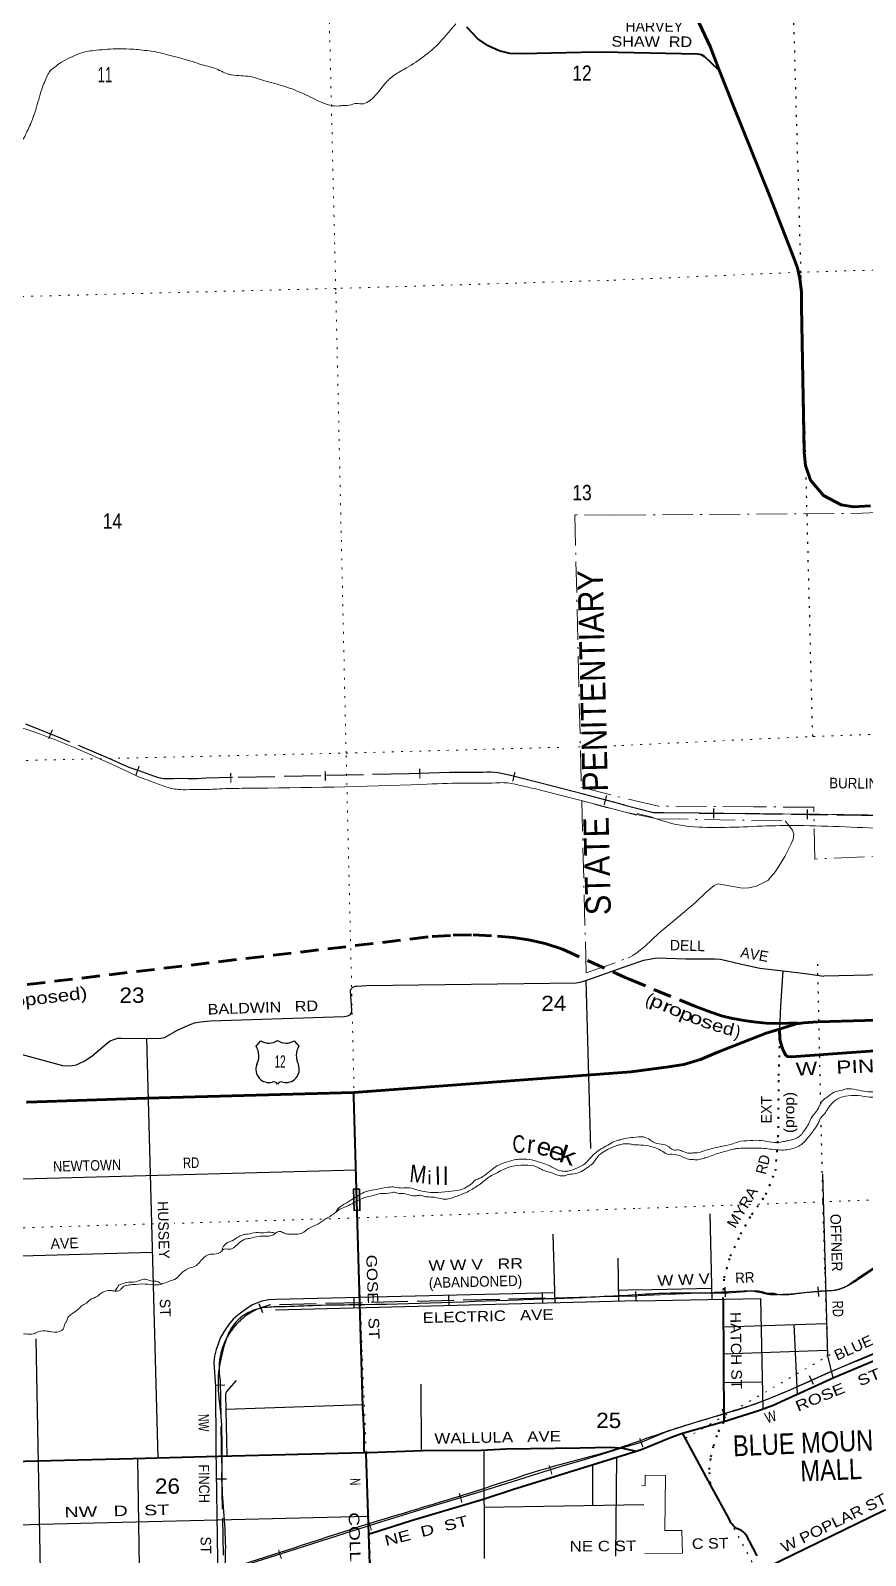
# Model space of a CAD drawing. Header units: feet. Extents: x 505285 to 763886, y -543582 to -353855.
# Drawn here: x 660833 to 670388, y -520127 to -502692 of the extents above; entities that cross this region are included whole.
import ezdxf
from ezdxf.enums import TextEntityAlignment as Align

# ---------------------------------------------------------------- set-up
doc = ezdxf.new("R2010")
doc.units = ezdxf.units.FT
doc.header["$LTSCALE"] = 70
for name, pattern in [('DOT_DASHED', [7.7, 5, -1.2, 0.3, -1.2]), ('DOTTED', [1.5, 0.3, -1.2]), ('LONG_DASHED', [7.5, 6, -1.5]), ('MEDIUM_DASHED', [4.5, 3, -1.5])]:
    doc.linetypes.add(name, pattern=pattern)
for name, color, linetype, lineweight in [('16', 7, 'Continuous', 25), ('17', 7, 'Continuous', 25), ('20', 7, 'Continuous', 70), ('23', 7, 'Continuous', 70), ('26', 7, 'Continuous', 40), ('27', 7, 'Continuous', 13), ('29', 7, 'Continuous', 25), ('30', 7, 'Continuous', 13), ('34', 7, 'Continuous', 25), ('39', 7, 'Continuous', 13), ('44', 7, 'DOT_DASHED', 13), ('49', 7, 'MEDIUM_DASHED', 70), ('50', 7, 'Continuous', 25), ('53', 7, 'DOTTED', 40), ('57', 7, 'Continuous', 13), ('6', 7, 'DOTTED', 25), ('61', 7, 'Continuous', 13), ('63', 7, 'Continuous', 25), ('7', 7, 'DOTTED', 13)]:
    doc.layers.add(name, color=color, linetype=linetype, lineweight=lineweight)
doc.layers.add('41', color=7, linetype='Continuous')
doc.layers.add('54', color=7, linetype='Continuous')

msp = doc.modelspace()

# ---------------------------------------------------------------- linework, layer by layer
at = {"layer": '16'}
for p, q in [((663416.99, -514303.21), (663468.3, -514244.45)), ((663660.06, -514238.48), (663659.78, -514238.68)), ((663852.15, -514244.36), (663903.54, -514303.21))]:
    msp.add_line(p, q, dxfattribs=at)
for centre, radius, start, end in [((663224.01, -514413.84), 222.05, 332.97043, 29.75871), ((663559.38, -514086.79), 182.07, 239.97227, 303.45418), ((663761.16, -514087.29), 181.52, 236.33975, 300.08743), ((663761.15, -514086.79), 182.07, 236.54582, 236.59441), ((664096.51, -514413.84), 222.05, 150.24129, 207.02957), ((663563.2, -514568.74), 151.42, 159.09177, 283.81923), ((663757.32, -514568.74), 151.42, 256.18077, 20.90823)]:
    msp.add_arc(centre, radius, start, end, dxfattribs=at)
for centre, major_axis, start_param, end_param in [((663618.54, -514767.56), (-19.56, 51.67), 4.95877769, 6.28318531), ((663701.99, -514767.56), (19.56, 51.67), 0, 1.32637542)]:
    msp.add_ellipse(centre, major_axis=major_axis, ratio=0.929097, start_param=start_param, end_param=end_param, dxfattribs=at)
at = {"layer": '20'}
msp.add_line((664533.22, -514833.6), (667708.23, -514595.6), dxfattribs=at)
for points in [[(669402.65, -514109.3), (669449.32, -514094.57), (669573.03, -514056.47), (669595.22, -514050.13), (669624.71, -514042.82), (669680.07, -514035.33), (669844.9, -514024.27), (671862, -513967.14), (671887, -513972.05)], [(667708.23, -514595.6), (668133.06, -514540.89), (668310.99, -514515.17), (668500.29, -514457.12), (668705.01, -514368.65), (669252.08, -514156.8), (669402.65, -514109.3)], [(660788.02, -514943.65), (660793.79, -514943.46), (662162.37, -514899.76), (664533.15, -514833.61), (664533.22, -514833.6)]]:
    msp.add_lwpolyline(points, dxfattribs=at)
at = {"layer": '23'}
for points in [[(668718.99, -503154.62), (668710.97, -503134.11), (668611.41, -502875.3), (668426.95, -502485.78)], [(670443.75, -508127.01), (670249.49, -508139.02), (670110.61, -508113.77), (669907.95, -508009.57), (669759.96, -507834.03), (669702.38, -507666.65), (669687.19, -507512.47), (669656.95, -505843.65), (669655.62, -505681.15), (669636.5, -505531.05), (669609.89, -505407.19), (669544.17, -505233.96), (669288.05, -504577.05), (668876.05, -503556.12), (668718.99, -503154.62)], [(672687, -514240.05), (672655.54, -514235.9), (671911.09, -514260.85), (671240.21, -514302.67), (669536.32, -514425.86), (669495.79, -514422.5), (669473.66, -514401.05), (669441.79, -514341.46), (669415.91, -514257.03), (669408.03, -514218.76), (669402.65, -514109.3)]]:
    msp.add_lwpolyline(points, dxfattribs=at)
at = {"layer": '26'}
for p, q in [((668759.01, -517197.45), (668766.88, -518595.12)), ((667765.68, -518934.25), (667833.35, -518912.94))]:
    msp.add_line(p, q, dxfattribs=at)
for points in [[(667370.95, -502941.51), (667136.35, -502944.64), (666793.6, -502953.07), (666460.8, -502959.17), (666318.26, -502955.48), (666194.86, -502923.12), (666070.76, -502868.71), (665951.84, -502788.06), (665825.17, -502653.46)], [(668718.99, -503154.62), (668615.08, -503053.81), (668551.15, -502992.55), (668510.01, -502971.97), (668464.85, -502964.58), (667370.95, -502941.51)], [(664564.76, -515938.05), (664534.56, -514880.65), (664533.22, -514833.6)], [(664659.88, -518950.4), (664652.09, -518934.9), (664651.97, -518910.53), (664650.94, -518710.23), (664635.77, -518423.79), (664564.76, -515938.05)], [(668294.26, -518729.76), (668767.72, -518594.86), (669116.36, -518485.39), (669188.07, -518461.85), (669333.31, -518406.7), (669506.16, -518328.93), (670024.63, -518091.58), (670744.3, -517789.93), (671441.63, -517474.69), (672142.98, -517159.38), (672832.84, -516870.37), (673196.5, -516710.45), (673223.7, -516696.65)], [(669228.29, -520278.47), (669254.24, -520265.83), (670592.79, -519613.96), (671084.61, -519500.71), (671878.78, -519121.81), (672133.52, -518912.4), (672838.29, -518625.96), (673339.7, -517945.66), (674484.24, -517286.21)], [(667833.35, -518912.94), (668136.56, -518784.16), (668259.39, -518739.7), (668294.26, -518729.76)], [(668615.23, -519320.26), (668308.13, -518755.27), (668294.26, -518729.76)], [(658528.04, -519109.38), (660908.83, -519044.87), (662005.1, -519017.5), (662985.04, -518989.66), (664659.88, -518950.4)], [(664659.88, -518950.4), (664702.69, -518949.4), (665323.69, -518924.48), (665995.54, -518922.1), (666273.88, -518907.61), (667117.95, -518895.97), (667472.75, -518889.19), (667609.51, -518901.09), (667728.44, -518926.34), (667765.68, -518934.25)], [(664704.99, -519879.45), (664675.27, -518960.53), (664659.88, -518950.4)], [(664704.99, -519879.45), (664735.57, -519869.73), (665176.9, -519729.46), (666011.46, -519483.37), (666348.85, -519370.79), (667765.68, -518934.25)], [(669149.57, -520131.67), (669055, -519955.32), (669054.1, -519952.77), (669044.92, -519930.92), (669033.51, -519910.15), (669019.99, -519890.68), (669004.51, -519872.73), (668987.24, -519856.5), (668968.36, -519842.17), (668914.91, -519816.45), (668905.16, -519810.4), (668888.89, -519798.35), (668873.96, -519784.66), (668860.55, -519769.49), (668848.8, -519752.99), (668838.83, -519735.36), (668830.76, -519716.79), (668615.23, -519320.26)], [(663356.88, -521652.26), (664058.07, -521625.33), (664743.17, -521604.47), (664760.76, -521603.94), (664704.99, -519879.45)]]:
    msp.add_lwpolyline(points, dxfattribs=at)
at = {"layer": '29'}
for p, q in [((667187.23, -513551.76), (667673.14, -513381.03)), ((672655.87, -513442.7), (669910.5, -513503.52)), ((667187.23, -513551.76), (667242.04, -515474.61)), ((662162.27, -514215.69), (662291.72, -519009.36)), ((659269.48, -515858.64), (664558.42, -515716.02)), ((668607.97, -516218.89), (668629.66, -517199.73)), ((666809.96, -516452.67), (666831.83, -517239.69)), ((659436.27, -516740.93), (662228.2, -516657.04)), ((667554.1, -516725.65), (667562.94, -517222.39)), ((667780.34, -517091.07), (667560.74, -517098.8)), ((667780.34, -517091.07), (668626.84, -517071.95)), ((667783.91, -517214.68), (663637.25, -517323.61)), ((666828.61, -517123.53), (663641.35, -517199.92)), ((668760.79, -517513.46), (669943.46, -517475.08)), ((669608.49, -518282.08), (669571.46, -517487.15)), ((660894.97, -517651.06), (660971.44, -521723.67)), ((668762.52, -517821.26), (669950.42, -517779.4)), ((668764.37, -518148.64), (669193.7, -518143.14)), ((665298.06, -518167.58), (665302.68, -518925.32)), ((663067.97, -518455.17), (664634.6, -518401.63)), ((662059.14, -519016.15), (662100.67, -521690.97)), ((666020.33, -518920.81), (666023.55, -520161.32)), ((667539.33, -519003.99), (667527.4, -520133.44)), ((667262.69, -519089.23), (667263.73, -519557.8)), ((667851.31, -519547.53), (666022.04, -519579.51))]:
    msp.add_line(p, q, dxfattribs=at)
for points in [[(667673.14, -513381.03), (667851.16, -513321.3), (667998.4, -513295.4), (668332.9, -513304.98), (668666.79, -513305.96), (668730.01, -513311.06), (668952.9, -513361.27), (669179.94, -513410.47), (669478.18, -513445.38), (669671, -513469.89), (669910.5, -513503.52)], [(669441.62, -513440.73), (669414.78, -513843.77), (669402.65, -514109.3)], [(662162.27, -514215.69), (662324.52, -514211.67), (662366.64, -514203.44), (662514.61, -514121.2), (662642.03, -514063.62), (662711.9, -514038.95), (662779.73, -514024.56), (662892.75, -514014.28), (664421.77, -513964.93), (664462.87, -513956.7), (664495.76, -513940.26), (664506.03, -513921.75), (664512.2, -513890.92), (664495.76, -513668.86), (664501.92, -513648.28), (664522.47, -513629.78), (664553.29, -513619.5), (664569.74, -513619.51), (664676.61, -513611.29), (667077, -513578.39), (667123.24, -513572.21), (667187.23, -513551.76)], [(660656.25, -514377.93), (661199.32, -514524.19), (661245.57, -514530.36), (661309.28, -514526.25), (661358.61, -514515.97), (661396.61, -514499.52), (661446.98, -514476.9), (661536.36, -514417.28), (661708.99, -514269.24), (661744.97, -514244.56), (661786.07, -514228.11), (661831.29, -514213.72), (661873.4, -514211.67), (662162.27, -514215.69)], [(669894.74, -515762.81), (669954.61, -517842.45), (670012.73, -518096.57)], [(663641.35, -517199.92), (663559.82, -517203.32), (663482.38, -517219.63), (663437.55, -517233.89), (663374.38, -517260.4), (663307.13, -517303.21), (663205.24, -517378.64), (663154.3, -517425.52), (663099.28, -517488.72), (663044.26, -517568.22), (663005.54, -517643.65), (662983.12, -517698.69), (662956.63, -517770.05), (662940.33, -517847.51), (662932.18, -517916.83), (662949.34, -518198.09)], [(667783.91, -517214.68), (669187.81, -517189.87), (669212.46, -518452.59)], [(663187.37, -518125.29), (663074.83, -518253.19), (663068.72, -518269.5), (663064.64, -518287.85), (663078.57, -518987.47)], [(662949.34, -518198.09), (662952.56, -518903.5), (662972.94, -520175.59), (663037.56, -521933.16)], [(658099.56, -519869.25), (660940.64, -519768.33), (664698.48, -519678.15)]]:
    msp.add_lwpolyline(points, dxfattribs=at)
at = {"layer": '34', "lineweight": 13}
for p, q in [((667617.15, -511545.02), (667960.8, -511632.15)), ((671523.78, -516157.29), (670257.42, -516984.84)), ((669081.65, -517099.6), (667783.26, -517158.72)), ((670022.03, -517097.63), (669384.93, -517146.5))]:
    msp.add_line(p, q, dxfattribs=at)
at = {"layer": '34'}
for p, q in [((669792.09, -518172.36), (669746.76, -518071.46)), ((668786.44, -518559.2), (668753.57, -518453.59))]:
    msp.add_line(p, q, dxfattribs=at)
for points in [[(667832.32, -518829.1), (668101.87, -518713.89), (668357.08, -518630.31), (668737.97, -518514.37), (669118.21, -518396.02), (669324.73, -518318.01), (669527.79, -518231.17), (669731.47, -518139.73), (669935.09, -518048.27), (670298, -517894.66), (670660.62, -517740.48)], [(667831.4, -518830.4), (667606, -518896.05), (667354, -518974.05), (667131.16, -519045.86), (666901.81, -519108.22), (666417.3, -519260.54), (665932.71, -519412.58), (665385.08, -519577.58), (664838.14, -519744.83), (664347.65, -519901.02), (663857.28, -520057.57), (662520.53, -520481.47), (661182.51, -520901.4), (659065.49, -521550.06)]]:
    msp.add_lwpolyline(points, dxfattribs=at)
at = {"layer": '34', "lineweight": 13}
for centre, radius, start, end in [((670348.36, -511231.11), 6003.64, 257.81965, 259.09199), ((669952.71, -516650.93), 452.04, 278.82135, 312.38269), ((669359.05, -516620.16), 526.97, 253.82729, 272.81501)]:
    msp.add_arc(centre, radius, start, end, dxfattribs=at)
at = {"layer": '34'}
for points in [[(677270.31, -493563.89), (677497.47, -493982.66), (677716.78, -494409.62), (678048.13, -495117.23), (678317.77, -495848.16), (678488.67, -496653.36), (678542.9, -497049.57), (678651.94, -497870.06), (678659.29, -498229.11), (678641.18, -498520.43), (678565.57, -498941.36), (678385.22, -499731.64), (678389.08, -500508.12), (678441.43, -500910.39), (678480.15, -501332.99), (678560.9, -502535.29), (678645.89, -503356.25), (678678.07, -503752.89), (678764.26, -504926.98), (678823.14, -505746.45), (678861.95, -506173.04), (678893.84, -506555.64), (678907.86, -506946.63), (678876.05, -507155.96), (678857.2, -507312.85), (678806.65, -507488.45), (678603.05, -507926.01), (678458.13, -508095.51), (678195.24, -508379.79), (677962.59, -508573.15), (677283.94, -509020.42), (677116.15, -509150.26), (677000.27, -509269), (676872.87, -509412.07), (676779.69, -509562.45), (676611.06, -509846.8), (676493.79, -509995.67), (676295.46, -510200.38), (675991.84, -510453.38), (675679.33, -510664.43), (675220.68, -510984.81), (674886.58, -511218.37), (674461.44, -511509.98), (674020.35, -511805.93), (673692.88, -512069.46), (673464.93, -512688.1), (673485.07, -513181.27), (673486.91, -513564.46), (673493.97, -513811.11), (673512.19, -514015.39), (673514.1, -514498.9), (673469.35, -514957.28), (673414.37, -515307.53), (673315.08, -515648.64), (673166.88, -515950.63), (672808.86, -516483.63), (672565.35, -516733.4), (672200.22, -517017.75), (671771.61, -517237.2), (671008.35, -517563.82), (670661.09, -517741.47), (669935.53, -518049.27), (669528.24, -518232.17), (669118.57, -518397.06), (668357.42, -518631.35), (667847.58, -518800.31)], [(673053.61, -511697.3), (672911.71, -511720.27), (672832.24, -511756.01), (672731.7, -511840.33), (672699.31, -511923.25), (672710.43, -512171.83), (672720.98, -512980.21), (672735.14, -513377.2), (672739.27, -513774.39), (672744.82, -514045.14), (672776.77, -514429.72), (672762.05, -514494.23), (672713.8, -514585.51), (672670.56, -514628.52), (672615.14, -514663.77), (672559.89, -514707.03), (672486.92, -514766.72), (672382.37, -514851.11), (672327.36, -514906.41), (672274.73, -514979.73), (672209.05, -515101.46), (672057.68, -515347.33), (672027.18, -515424.2), (671978.88, -515513.47), (671833.87, -515775.27), (671741.16, -515947.71), (671643.74, -516086.14), (671487.7, -516201.69), (671337.39, -516303.09), (671254.11, -516348.93), (671008.71, -516506.44), (670682.24, -516719.79), (670345.99, -516945.37), (670227.21, -517020.03), (670086.19, -517085.12), (670022.29, -517098.47), (669952.18, -517101.92), (669645.97, -517130.26), (669551.98, -517142.22), (669403.66, -517145.25), (669315.14, -517131.02), (669277.02, -517129.79), (669180.32, -517107.7), (669116.06, -517102.99), (669061.99, -517106.1), (668955.92, -517116.3), (668162.14, -517128.57), (667779.52, -517146.44)], [(667773.25, -517147.44), (667343.68, -517170.23), (666542.37, -517201.28), (664530.5, -517262.13), (664111.52, -517269.21), (663698.8, -517284.12), (663488.6, -517296.7), (663369.34, -517330.52), (663288.4, -517371.17), (663110.07, -517565.33), (663047.33, -517735.82), (662979.67, -518129.16), (663010.77, -518537.45), (663023.73, -519319.48), (663061.64, -520128.81), (663060.55, -520534.11), (663088.38, -520651.6), (663187.4, -520863.17), (663228.3, -520950.16), (663328.34, -521193.8), (663375.88, -521300.65), (663412.37, -521437.94), (663403.15, -521588.69), (663409.44, -521722.91), (663415.21, -521903.29), (663455.16, -522086.61), (663469.83, -522545.57), (663493.68, -522978.16), (663495.51, -523349.24), (663502.94, -523581.73), (663467.21, -524032.23), (663436.86, -524338.11), (663444.91, -524903.6), (663527.59, -525105.65), (663655.43, -525340.38), (663817.57, -525644.26), (664039.29, -525992.42), (664247.38, -526353.04), (664463.26, -526518.82), (664627.04, -526559.84), (664831.73, -526563.48), (665004.69, -526578.13), (665180.54, -526620.78), (665500.81, -526789.32), (665704.52, -526825.08), (666265.55, -526807.56), (666602.42, -526805.06), (667373.12, -526758.91), (668060.5, -526741.46)], [(667851.07, -518801.31), (667360.82, -518963.27), (666901.41, -519085.96), (665932.35, -519391.09), (664837.83, -519724.22), (663857.01, -520037.75), (661182.33, -520883.73), (656947.65, -522181.83), (654639.87, -522896.06), (653017.61, -523408.31), (652878.63, -523452.78), (652741.52, -523493.19), (652653.75, -523507.98), (652512.13, -523532.47), (652279.95, -523547.77), (651863.06, -523556.82), (651480.75, -523580.84), (642980.61, -523957.79), (642582, -523974.32), (642185.53, -523994.8), (641922.92, -523999.03), (641754.48, -524000.3), (641341.08, -523931.04), (640964.79, -523892.7), (640549.7, -523833.51), (639760.27, -523733.93), (638568.49, -523596.83), (637754.35, -523477.97), (636928.53, -523369.51), (636546.21, -523331.38), (636141.15, -523271.89)]]:
    msp.add_spline(points, degree=3, dxfattribs=at)
at = {"layer": '34', "lineweight": 13}
for points in [[(667768.89, -511663.38), (667311.74, -511543.24), (666595.78, -511358.95), (666419.97, -511318.3), (666250.63, -511291.49), (666158.45, -511294.36), (665777.39, -511296.23), (665316.5, -511310.64), (663294.03, -511355.78), (662993.39, -511363.17), (662889.26, -511368.44), (662694.69, -511368.5), (662544.34, -511371.2), (662392.96, -511341.82), (662226.52, -511280.81), (662112.9, -511240.22), (661917.59, -511154.04), (660718.32, -510659.86), (660633.13, -510630.42), (660494.88, -510572.56), (660361.86, -510552.63), (660251.26, -510544.06), (660173.3, -510552.52), (659991.4, -510572.25), (659839.88, -510601.06), (659746.08, -510616.04), (659464.81, -510664.97), (659135.33, -510711.38), (659057.82, -510733.88), (658982.05, -510748.28), (658843.13, -510794.77), (658706.79, -510859.22), (658617.96, -510904.14), (657719.81, -511357.59), (657640.93, -511400.18), (657531.43, -511425.68), (657434.07, -511454.8), (657321.98, -511462.32), (656982.87, -511458.9), (656545.91, -511468.56), (656423.42, -511464.37), (656328.34, -511439.25), (656239.02, -511405.94), (656070.38, -511338.99), (655906.21, -511285.95), (655786.12, -511231.53), (655668.87, -511203.09), (655582.45, -511197.77), (655492.54, -511208.61), (655339.27, -511245.51), (655157.21, -511323.44), (655003.48, -511408.51), (654668.54, -511597.56), (654189.56, -511861.35), (653951.26, -511999.23), (653838.52, -512048.9), (653702.45, -512059.18), (653491.6, -512051.74), (653308.54, -512035.41), (652636.49, -511970.19), (652032.77, -511908.84), (651839.51, -511886.82), (651712.62, -511870.72), (651560.47, -511817.31), (651318.67, -511720.56), (650879.61, -511539.7), (650472.67, -511359.85), (647849.78, -510258.33), (647479.55, -510097.39), (647110.94, -509862.17), (646798.13, -509615.17), (645539.74, -508593.27), (645350.5, -508446.72), (645041.68, -508199.59), (644810.16, -508048.35), (644369.74, -507763.22), (643829.07, -507417.03), (643237.39, -507044.35), (642731.18, -506709.12), (642227.27, -506383.85), (642104.01, -506293.41), (641838.29, -506139.24), (641688.78, -506043.61), (641526.93, -505938.34), (641344.48, -505753.46), (641215.73, -505554.85), (641142.71, -505404.66), (641099.3, -505239.49), (641069.97, -505075.88), (641057.4, -504809.42), (641130.42, -504522.21), (641252.64, -504267.56), (641398.5, -504062.34), (641673.09, -503742.71), (642237.52, -503141.11), (643051.33, -502246.77), (643377.85, -501857.29)], [(671717.7, -511823), (670494.24, -511809.94), (669410.86, -511781.96), (668573.1, -511803.15), (668203.36, -511764.58), (667838.22, -511657.7), (667773.75, -511642.96)], [(667940.73, -511632.02), (672331.63, -511692.01), (672688.61, -511694.73), (673073.61, -511694.88), (673461.98, -511761.18), (673957.44, -511867.42), (674348.83, -511983.81), (674705.79, -512082.84), (675085.77, -512229.58), (675432.5, -512417.1), (675527.89, -512473.34), (675810.69, -512672.22), (675831.3, -512686.77)]]:
    msp.add_spline(points, degree=3, dxfattribs=at)
at = {"layer": '39'}
msp.add_line((667727.94, -515431.04), (667727.68, -515431.01), dxfattribs=at)
for points in [[(665699.62, -502617.31), (665634.8, -502693.06), (665449.77, -502894.66), (665346.91, -502978.6), (665134.71, -503120.58), (664995.7, -503203.16), (664885.14, -503305.28), (664600.18, -503530.67), (664565.96, -503525.26), (664480.04, -503546.8), (664409.84, -503550.04), (664391.82, -503552.36), (664287.44, -503552.19), (664170.38, -503516.18), (663945.67, -503409.94), (663703.18, -503320.03), (663469.16, -503254.02), (663352.13, -503220.01), (663134.99, -503199.78), (663096.68, -503190.44), (662938.91, -503123.09), (662838.03, -503094.81), (662525.22, -503000.13), (662400.23, -502970.28), (662367.94, -502960.82), (662164.52, -502922.33), (661965.48, -502903.79), (661812.91, -502902.46), (661556.33, -502921), (661476.25, -502932.43), (661264.96, -503014.28), (661165.62, -503070.11), (661094.32, -503123.46), (661054.81, -503158.22), (661025.65, -503210.82), (660962.18, -503364.2), (660894.15, -503597.81), (660840.61, -503745.01), (660767.19, -503902.57), (660666.11, -504084.67), (660654.5, -504108.91), (660591.96, -504202.17), (660493.63, -504314.1), (660422.26, -504363.44), (660255.27, -504452.52), (660192, -504505.73), (660095.54, -504609.61), (659994.74, -504807.72), (659923.15, -504955.24), (659886, -505009.98), (659840.51, -505046.85), (659772.94, -505084.1), (659557.68, -505168.03), (659354.79, -505269.77), (659213.81, -505354.39), (659205.86, -505358.54), (659136.27, -505506.02), (659081.63, -505703.32), (659058.86, -505775.85), (659022.08, -505850.62), (658982.93, -505905.41), (658931.23, -505932.36), (658837.79, -505982.09), (658751.14, -506073.78), (658660.21, -506151.51), (658529.09, -506225.94), (658415.48, -506270.01), (658368.56, -506338.96), (658345.54, -506397.46), (658335.86, -506417.67), (658195.6, -506652.54), (658160.5, -506709.26), (658119.26, -506760.08), (658014.56, -506852.07), (657889.45, -506926.4), (657675.03, -507056.39)], [(671251.74, -514862.84), (671276.37, -514857.95), (671251.33, -514860.94), (671105.26, -514856.19), (671047.03, -514848.72), (670902.63, -514850.08), (670772.31, -514855.3), (670696.04, -514848), (670477.22, -514825.99), (670396.96, -514822.74), (670282.45, -514801.75), (670168.05, -514792.8), (670108.04, -514809.41), (670029.99, -514828.19), (669948.3, -514887.1), (669938.33, -514893.2), (669888.59, -514935.77), (669870.85, -514970.02)], [(669868.85, -514970.05), (669849.19, -515012.33), (669799.69, -515080.97), (669766.02, -515127.4), (669734.55, -515193.86), (669667.31, -515296.75), (669647.47, -515320.99), (669557.68, -515369.95), (669497.65, -515384.55), (669447.6, -515395.04), (669313.3, -515402.32), (669198.8, -515383.35), (669066.43, -515382.58), (668924.19, -515399.97), (668854.22, -515424.68), (668746.13, -515447.75), (668726.11, -515451.95), (668556.06, -515497.66), (668460.02, -515522.62), (668423.92, -515522.95), (668375.83, -515527.41), (668291.38, -515504.14), (668263.19, -515492.38), (668203.01, -515490.95), (668160.73, -515473.3), (668140.51, -515455.44), (668078.08, -515427.96), (667975.61, -515408.87), (667923.16, -515375.28), (667846.63, -515341.91), (667729.91, -515347.91)], [(671254.44, -514939), (671139.99, -514924.04), (671043.58, -514908.9), (670983.41, -514909.47), (670903.14, -514904.2), (670853.06, -514910.69), (670740.71, -514907.73), (670604.29, -514903), (670509.86, -514885.83), (670465.74, -514886.25), (670339.28, -514873.4), (670190.83, -514870.78), (670062.84, -514910.08), (670021, -514940.55), (669953.6, -515025.39), (669947.68, -515035.47), (669868.33, -515130.45)], [(669868.33, -515130.45), (669850.75, -515180.73), (669801.32, -515257.39), (669714.11, -515368.49), (669656.49, -515427.17), (669592.63, -515461.85), (669506.6, -515484.72), (669428.45, -515491.47), (669314.05, -515482.52), (669137.41, -515468.14), (669005.08, -515471.38), (668916.85, -515474.22), (668864.8, -515484.73), (668714.77, -515526.23), (668548.82, -515581.93), (668542.82, -515584), (668486.82, -515600.56), (668418.63, -515601.19), (668364.44, -515595.69), (668302.04, -515572.22), (668173.38, -515539.34), (668107.14, -515533.95), (668095.04, -515526.04), (667958.01, -515457.16), (667732.36, -515431.67)], [(664594.83, -516004.62), (664672.93, -515966.1), (664740.65, -515951.8), (664925.97, -515915.49), (665000.17, -515914.99), (665090.83, -515925.96), (665146.86, -515922.06), (665241.85, -515942.9), (665433.56, -515976.51), (665499.75, -515976.28), (665651.69, -515961.13), (665767.37, -515941.21), (665802.95, -515925.98), (665808.83, -515921.77), (665883.48, -515875.17), (665916.39, -515840.01), (665963.79, -515818.37), (666122.49, -515706.83), (666191.21, -515662.43), (666292.24, -515624.97), (666391.68, -515599.57), (666449.71, -515595.61), (666566.34, -515603.7), (666596.74, -515612.69), (666767.15, -515669.06), (666887.41, -515725.11), (666949.93, -515735.02), (666959.96, -515734.69), (667011.84, -515726.92), (667116.69, -515683.31), (667146.27, -515668.3), (667251.27, -515570.59), (667329.11, -515499.84), (667397.95, -515459.45), (667478.61, -515412.65), (667553.73, -515380.06), (667595.54, -515370.64), (667639.28, -515359.15), (667730.23, -515347.89)], [(667249.59, -515659.27), (667250.25, -515658.78), (667319.53, -515572.29), (667358.32, -515532.91), (667436.98, -515486.18), (667559.64, -515435.96), (667567.59, -515433.69), (667615.34, -515422.07), (667687.54, -515421.63), (667732.84, -515431.72)], [(664596.28, -516062.18), (664667.15, -516032.41), (664740.82, -516015.9), (664844.2, -515988.37), (664958.28, -515980.52), (664982.11, -515973.7), (665032.68, -515986.02), (665101.01, -515989.73), (665246.3, -516014.88), (665292.18, -516007.32), (665352.97, -516025.31), (665383.1, -516026.3), (665395.19, -516027.89), (665469.59, -516033.39), (665542.34, -516048.98), (665602.66, -516052.95), (665664.22, -516034.85), (665796.98, -515986.28), (665923.04, -515917.92), (666038.55, -515833.88), (666077.61, -515802.51), (666156.4, -515759.78), (666227.3, -515721.32), (666336.22, -515679.58), (666484.08, -515662.58), (666524.23, -515663.22), (666655.83, -515698.86), (666661.97, -515702.65), (666729.19, -515732.45), (666785.84, -515746.56), (666879.36, -515783.49), (666905.54, -515786.61), (666933.67, -515787.67), (666987.29, -515771.83), (667069.17, -515761.05), (667224.82, -515677.67), (667249.59, -515659.27)], [(664325.95, -516204.22), (664350.7, -516165.31), (664423.07, -516110.77), (664594.83, -516004.62)], [(664206.17, -516280.39), (664312.26, -516214.7), (664357.2, -516179.11), (664428.24, -516144.66), (664596.28, -516062.18)], [(659330.86, -518266.21), (659421.8, -518345.29), (659536.39, -518411.55), (659584.21, -518401.92), (659638.13, -518335.98), (659674.84, -518294.67), (659695.05, -518239.89), (659773.52, -518129.05), (659832.55, -518094.99), (659882.58, -518091.31), (659917.45, -518114.17), (659943.47, -518171.39), (659956.3, -518195), (659978.96, -518212.27), (659995.06, -518213.73), (660035.57, -518166.28), (660041.44, -518162.08), (660073.1, -518148.98), (660160.95, -518077.9), (660262.29, -517990.33), (660295.88, -517975.17), (660387.46, -517895.94), (660429.85, -517844.41), (660472.76, -517808.9), (660540.38, -517732.49), (660556.98, -517689.86), (660594.89, -517624.46), (660625.85, -517591.36), (660641.75, -517586.81), (660766.38, -517594.62), (660778.41, -517594.22), (660868.65, -517593.18), (660921.99, -517569.33), (661026.05, -517561.82), (661074.41, -517568.2), (661192.28, -517554.2), (661215.18, -517519.37), (661231.52, -517468.72), (661250.73, -517444.04), (661255.93, -517419.81), (661290.57, -517376.58), (661390.31, -517301.08), (661417.48, -517274.12), (661472.56, -517242.2), (661531.1, -517194.14), (661537.05, -517191.94), (661613.9, -517151.28), (661637.26, -517130.46), (661688.55, -517104.68), (661760.54, -517098.24), (661798.82, -517102.95), (661854.71, -517095.06), (661881.82, -517066.09), (661897.37, -517051.54), (661933.03, -517038.32), (662000.95, -517030.01), (662145.15, -517023.15), (662267.85, -517033.03), (662333.77, -517024.79), (662414.97, -516994), (662432.8, -516987.39), (662482.42, -516971.69), (662542.77, -516917.56), (662656.47, -516839.59), (662723.84, -516815.27), (662766.64, -516775.77), (662875.92, -516685.93), (662931.89, -516680.03), (663021.03, -516646.96), (663032.51, -516630.55), (663108.58, -516625.98), (663224.36, -516549.94), (663299.14, -516507.34), (663351.03, -516499.58), (663444.59, -516478.4), (663506.7, -516476.3), (663514.72, -516476.03), (663612.5, -516460.7), (663655.56, -516429.2), (663697.5, -516423.78), (663750.48, -516448.03), (663796.77, -516452.48), (663875.05, -516453.85), (663946.7, -516437.4), (664001.52, -516397.49), (664119.84, -516337.4), (664211, -516278.05)], [(663036.79, -516628.76), (663029.06, -516627.84), (663026.44, -516628.75), (663029.97, -516614.61), (663139.38, -516528.76), (663219.97, -516479.96), (663277.4, -516457.98), (663317.34, -516452.64), (663417.05, -516435.24), (663501.34, -516436.41), (663579.35, -516429.77), (663635.86, -516439.88), (663640.44, -516439.85)], [(661804.1, -517094.39), (661802.46, -517101.07), (661831.25, -517053.77), (661860.48, -517028.74), (661959.92, -517003.35), (662057.84, -516992.03), (662103.38, -516974.47), (662157.4, -516970.64), (662228.29, -516990.29), (662284.53, -516992.4), (662339.64, -517020.59), (662341.65, -517020.52)]]:
    msp.add_spline(points, degree=3, dxfattribs=at)
at = {"layer": '44'}
msp.add_line((667524.42, -508233.98), (670349.64, -508211.3), dxfattribs=at)
for points in [[(670349.64, -508211.3), (671973.62, -508137.73), (672145.9, -508186.07), (672263.55, -508255.43), (672330.78, -508331.09), (672400.11, -508486.62), (672444.23, -508665.27), (672463.14, -508932.19), (672530.55, -512038.09)], [(667524.42, -508233.98), (667062.11, -508229.42), (667136.19, -511341.38), (667617.87, -511468.07)], [(667622.35, -511623.24), (667140.68, -511496.31), (667192.31, -513466.57), (667670.72, -513297.25)], [(672530.55, -512038.09), (669809.69, -512164.64), (669794.98, -511571.95), (669105.88, -511567.74), (668017.62, -511559.34), (667617.87, -511468.07)], [(667622.35, -511623.24), (668007.11, -511704.36), (669469.33, -511729.57), (669551.27, -511832.56), (669568.08, -511878.8), (669561.78, -511935.55), (669538.67, -511992.29), (669463.43, -512134.9), (669357.98, -512305.45), (669269.69, -512409.07), (669139.49, -512473.58), (669051.25, -512494.6), (668981.56, -512496.39), (668697.02, -512447.65), (668656.28, -512465.18), (668561.77, -512546), (668443.13, -512661.8), (668247.75, -512824.07), (668023.14, -513013.28), (667866.36, -513158.74), (667776.01, -513232.3), (667725.59, -513265.93), (667670.72, -513297.25)]]:
    msp.add_lwpolyline(points, dxfattribs=at)
at = {"layer": '49'}
for points in [[(659230.12, -513784.95), (665428.3, -513049.58), (665668.77, -513035.55), (665897.76, -513031.34), (666178.66, -513045.03), (666357.13, -513060.85), (666532.73, -513087.57), (666722.38, -513131.14), (666921.41, -513195.85), (667636.81, -513518.51), (667677.6, -513535.33)], [(667676.18, -513534.74), (668436.25, -513848.03), (668618.5, -513914.12), (668739.62, -513956.39), (668867.53, -513987.2), (669022.05, -514015.31), (669137.25, -514029.37), (669251.04, -514039.21), (669401.35, -514043.43), (669679.02, -514035.33)]]:
    msp.add_lwpolyline(points, dxfattribs=at)
at = {"layer": '53'}
for points in [[(668759.01, -517197.45), (668772.65, -516953.5), (668842.94, -516703.43), (668960.1, -516453.35), (669085.08, -516226.72), (669249.1, -516000.09), (669358.45, -515726.57), (669389.69, -515343.64), (669397.5, -514640.3), (669408.03, -514218.76)], [(668615.23, -519320.26), (668613.24, -519302.33), (668601.71, -519143.71), (668619, -518999.51), (668650.71, -518872.62), (668705.48, -518708.23), (668766.88, -518595.12)]]:
    msp.add_lwpolyline(points, dxfattribs=at)
at = {"layer": '57'}
msp.add_line((667867.48, -519328.41), (667828.97, -519328.35), dxfattribs=at)
msp.add_lwpolyline([(667864.03, -520107.61), (668293.63, -520100.69), (668288.29, -519840.94), (668093.69, -519840.19), (668097.77, -519213.96), (667865.2, -519209), (667868.41, -519328.41)], dxfattribs=at)
at = {"layer": '6'}
for p, q in [((669876.16, -514961.23), (669840.78, -513346.58)), ((669955, -517852.11), (669924.47, -516854.5))]:
    msp.add_line(p, q, dxfattribs=at)
for points in [[(669784.12, -510763.36), (669650.23, -505462.11), (669498.17, -500125.79), (669309.57, -494922.57), (669285.04, -493803.5)], [(669924.47, -516854.5), (669900.4, -516067.85), (669879.65, -515120.8)]]:
    msp.add_lwpolyline(points, dxfattribs=at)
at = {"layer": '61'}
for p, q in [((664524.96, -515936.19), (664599.93, -515934.14)), ((664531.79, -516186.1), (664524.96, -515936.19)), ((664600.77, -515934.98), (664607.6, -516184.89)), ((664606.76, -516184.05), (664531.79, -516186.1))]:
    msp.add_line(p, q, dxfattribs=at)
msp.add_lwpolyline([(664533.17, -515943.96), (664592.97, -515942.33), (664599.36, -516176.25), (664539.56, -516177.88)], close=True, dxfattribs=at)
at = {"layer": '63'}
for p, q in [((668652.19, -511697.86), (668653.7, -511587.26)), ((669724.34, -511709.89), (669725.85, -511599.29)), ((668776.96, -517059.92), (668781.99, -517170.41)), ((669840.96, -517055.24), (669849.42, -517165.53)), ((663447.93, -517244.53), (663488.69, -517347.36)), ((664531.55, -517182.35), (664534.22, -517292.93)), ((665617.09, -517158.72), (665619.76, -517269.3)), ((666688.92, -517130.2), (666691.59, -517240.78)), ((667755.68, -517108.78), (667758.35, -517219.36)), ((662947.18, -518178.74), (663057.77, -518176.92)), ((662967.44, -519250.76), (663078.04, -519248.94))]:
    msp.add_line(p, q, dxfattribs=at)
at = {"layer": '63', "linetype": 'LONG_DASHED'}
for points in [[(667620.25, -511537.91), (667618.72, -511544.36), (667391.18, -511484.18), (667162.55, -511424.1), (666804.7, -511331.13), (666446.56, -511239.21), (666358.85, -511218.13), (666270.72, -511198.42), (666186.42, -511180.71), (666101.2, -511171.44), (666055.04, -511172.51), (666008.96, -511174.24), (665818.42, -511174.24), (665627.89, -511175.81), (665397.43, -511182.91), (665166.97, -511189.84), (664155.71, -511211.62), (663144.44, -511233.34), (662994.11, -511236.81), (662843.78, -511240.49), (662791.7, -511243.14), (662739.66, -511245.67), (662642.4, -511246.02), (662545.1, -511245.57), (662469.91, -511247), (662394.77, -511248.14), (662356.36, -511245.9), (662299.28, -511235.61), (662243.68, -511218.7), (662160.4, -511188.13), (662077.27, -511157.55), (662020.37, -511137.43), (661963.66, -511116.89), (661865.64, -511074.73), (661768.38, -511030.56), (661170.39, -510778.88), (660569.04, -510535.37)], [(667617.42, -511543.96), (667961.53, -511631.21), (670136.19, -511660.92), (672331.64, -511690.92), (672510.12, -511692.56), (672688.61, -511693.63), (672881.11, -511692.84), (673073.65, -511693.79), (673171.7, -511701.92), (673462.19, -511760.11), (673710.97, -511809.07), (673789.39, -511827.29)], [(671527.34, -516156.28), (670258.09, -516985.72), (670252.27, -516990.97), (670246.29, -516996.11), (670240.22, -517001.16), (670234.06, -517006.18), (670227.81, -517011.02), (670221.5, -517015.74), (670215.09, -517020.41), (670208.6, -517024.93), (670202.05, -517029.31), (670195.37, -517033.62), (670188.67, -517037.78), (670181.91, -517041.86), (670175.02, -517045.81), (670168.12, -517049.6), (670161.11, -517053.29), (670154.09, -517056.89), (670146.94, -517060.35), (670139.79, -517063.68), (670132.52, -517066.88), (670125.27, -517069.94), (670117.92, -517072.91), (670110.54, -517075.72), (670103.1, -517078.39), (670095.63, -517080.97), (670088.08, -517083.38), (670080.51, -517085.69), (670072.9, -517087.85), (670065.27, -517089.91), (670057.58, -517091.77), (670049.87, -517093.53), (670042.16, -517095.17), (670034.39, -517096.68), (670026.6, -517098.02), (670022.15, -517098.73), (669384.99, -517147.6), (669375.75, -517148), (669366.56, -517148.19), (669357.36, -517148.23), (669348.1, -517148.14), (669338.89, -517147.86), (669329.73, -517147.41), (669320.5, -517146.86), (669311.3, -517146.1), (669302.16, -517145.17), (669292.97, -517144.09), (669283.87, -517142.84), (669274.76, -517141.5), (669265.64, -517139.94), (669256.62, -517138.21), (669247.59, -517136.33), (669238.62, -517134.34), (669229.63, -517132.14), (669220.74, -517129.83), (669212.01, -517127.36), (669108.99, -517106.89), (669081.55, -517100.71), (667783.31, -517159.82)], [(667776.87, -517161.13), (663568.27, -517262.87), (663568.28, -517264.67), (663554.75, -517267.88), (663542.22, -517271.17), (663529.73, -517274.66), (663517.21, -517278.33), (663504.83, -517282.26), (663492.56, -517286.4), (663480.27, -517290.7), (663468.11, -517295.26), (663456.08, -517300.03), (663444.02, -517305.05), (663432.15, -517310.23), (663420.32, -517315.57), (663408.56, -517321.19), (663397, -517327), (663385.47, -517333.03), (663374.07, -517339.19), (663362.71, -517345.63), (663351.55, -517352.18), (663340.46, -517359.03), (663329.53, -517365.99), (663318.67, -517373.16), (663308, -517380.51), (663297.44, -517388.08), (663287, -517395.77), (663276.69, -517403.73), (663266.5, -517411.82), (663256.49, -517420.1), (663246.6, -517428.49), (663236.91, -517437.15), (663227.32, -517445.94), (663217.93, -517454.84), (663208.65, -517463.93), (663199.57, -517473.22), (663190.61, -517482.71), (663181.81, -517492.23), (663173.23, -517502), (663164.82, -517511.89), (663156.52, -517521.92), (663148.46, -517532.03), (663140.55, -517542.42), (663132.81, -517552.84), (663125.33, -517563.44), (663117.94, -517574.08), (663110.76, -517584.98), (663103.81, -517595.92), (663097.05, -517606.95), (663090.4, -517618.19), (663084.08, -517629.51), (663077.86, -517640.88), (663071.89, -517652.42), (663066.03, -517664.1), (663060.48, -517675.77), (663055.13, -517687.62), (663049.94, -517699.53), (663044.93, -517711.54), (663040.23, -517723.62), (663035.65, -517735.83), (663031.3, -517748.07), (663027.2, -517760.4), (663023.34, -517772.76), (663019.64, -517785.22), (663016.13, -517797.73), (663012.92, -517810.31), (663009.89, -517822.93), (663007.1, -517835.64), (663004.47, -517848.39), (663002.15, -517861.16), (662999.99, -517873.96), (662998.07, -517886.78), (662996.4, -517899.7), (662994.95, -517912.56), (662993.67, -517925.54), (662992.68, -517938.45), (662991.87, -517951.47), (662991.36, -517964.42), (662991, -517977.42), (662990.87, -517990.37), (662990.98, -518003.39), (662991.38, -518016.36), (662991.93, -518029.31), (662992.73, -518042.34), (662993.73, -518055.25), (662994.97, -518068.18), (662996.51, -518081.11), (662998.18, -518093.94), (663000.08, -518106.79), (663002.3, -518119.66), (663003.53, -518126.6), (663041.13, -520409.72)]]:
    msp.add_lwpolyline(points, dxfattribs=at)
at = {"layer": '7'}
for p, q in [((667448.17, -505548.68), (664326.81, -505641.56)), ((664326.81, -505640.82), (658979.91, -505778.27)), ((659106.33, -511075.03), (664445.07, -510953.15)), ((664444.7, -510953.16), (666907.97, -510886.89)), ((667103.99, -510881.62), (667192.22, -510879.25)), ((667508.69, -510870.73), (667600.47, -510866.12)), ((667749.91, -516159.76), (664584.79, -516267.52)), ((662241.98, -516335.97), (659287.44, -516422.31)), ((664584.42, -516267.52), (662478.04, -516329.07)), ((669984.86, -517829.9), (668325.9, -518787.96)), ((668327.91, -518787.95), (668382.62, -518889.23))]:
    msp.add_line(p, q, dxfattribs=at)
for points in [[(664562.15, -515935.98), (664444.7, -510953.16), (664326.85, -505660.47), (664200.21, -500380.79), (664080.29, -495126.67), (664025.67, -493955.38)], [(685603.29, -504950.17), (680288.73, -505104.88), (675098.43, -505294.33), (669628.12, -505456.3), (667448.17, -505548.68)], [(667600.47, -510866.12), (669790.03, -510763.15), (672118.43, -510680.63)], [(675037.18, -515875.26), (669912.14, -516084.08), (667749.91, -516159.76)], [(664925.63, -531189.01), (664866.85, -526898.17), (664777.02, -521572.55), (664570, -516269.05), (664568.04, -516186.03)], [(668382.62, -518889.23), (670058.37, -521991.61), (670822.32, -523422.93)]]:
    msp.add_lwpolyline(points, dxfattribs=at)

# ---------------------------------------------------------------- texts
at = {"layer": '16', "width": 0.6}
msp.add_text('12', height=140, dxfattribs=at).set_placement((663689.95, -514548.99), align=Align.CENTER)
at = {"layer": '17', "width": 1.3}
msp.add_text('W   PINE  ST', height=150.3, rotation=2.594, dxfattribs=at).set_placement((670368.96, -514606.99), align=Align.CENTER)
at = {"layer": '27'}
msp.add_text('HARVEY', height=120, rotation=359.749, dxfattribs=at).set_placement((667641.17, -502703.66))
for s, rotation, width, p in [('SHAW  RD', 359.749, 1.15, (667481.3, -502876.96)), ('HATCH ST', 270.922, 1.1, (668841.1, -517343.31)), ('N', 272.235, 0.7, (664487.35, -519246.35)), ('C ST', 1.184, 1.15, (668402.34, -520052.62))]:
    msp.add_text(s, height=120, rotation=rotation, dxfattribs=dict(at, width=width)).set_placement(p)
for s, rotation, width, p in [('GOSE   ST', 271.968, 1.2, (664691.85, -517173.19)), ('ROSE   ST', 22.173, 1.3, (670094.58, -518287.79)), ('W', 18, 0.85, (669321.46, -518598.07)), ('WALLULA   AVE', 1.11, 1.2, (666179.9, -518835.48)), ('W POPLAR ST', 25.966, 1.2, (670050.6, -519808.57)), ('     COLLEGE   AVE', 271.968, 1.35, (664496.42, -520304.42)), ('NE  D  ST', 14, 1.35, (665376.58, -519901.08)), ('NE C ST', 0.536, 1.2, (667384.16, -520078.84))]:
    msp.add_text(s, height=120.3, rotation=rotation, dxfattribs=dict(at, width=width)).set_placement(p, align=Align.CENTER)
at = {"layer": '30'}
for s, rotation, p in [('DELL', 358.36, (668147.94, -513207.53)), ('AVE', 349.773, (668950.09, -513284.78)), ('HUSSEY', 271.547, (662287.63, -516076.93)), ('OFFNER', 271.753, (669984.57, -516222.79)), ('AVE', 1.721, (661065.43, -516621.95)), ('ST', 271.547, (662312.71, -517193.41))]:
    msp.add_text(s, height=120, rotation=rotation, dxfattribs=at).set_placement(p)
for s, height, rotation, width, p in [('BALDWIN   RD', 120.3, 1.937, 1.15, (663494.47, -513921.94)), ('NEWTOWN', 120, 1.545, 0.9, (661482.66, -515728.94)), ('RD', 120, 1.545, 0.8, (662672.72, -515696.84))]:
    msp.add_text(s, height=height, rotation=rotation, dxfattribs=dict(at, width=width)).set_placement(p, align=Align.CENTER)
for s, rotation, width, p in [('RD', 271.753, 0.8, (670009.68, -517215.52)), ('ELECTRIC   AVE', 1.505, 1.2, (665323.15, -517469.39)), ('NW', 270.262, 0.75, (662755.61, -518509.13)), ('FINCH', 270.918, 0.9, (662756.48, -519085.56)), ('NW   D   ST', 1.375, 1.4, (661224.23, -519691.5)), ('ST', 270.918, 0.95, (662779.13, -519912.18))]:
    msp.add_text(s, height=120, rotation=rotation, dxfattribs=dict(at, width=width)).set_placement(p)
at = {"layer": '34'}
for s, height, rotation, width, p in [('BLUE MOUNTAIN  RR', 120.3, 24.095, 1.1, (670888.88, -517531.01)), ('I', 110.2, 17.319, 0.85, (666801.2, -519200.75)), ('I', 110.2, 17.531, 0.85, (664735.42, -519838.51)), ('I', 110.2, 17.462, 0.85, (663704.79, -520165.83))]:
    msp.add_text(s, height=height, rotation=rotation, dxfattribs=dict(at, width=width)).set_placement(p, align=Align.CENTER)
for rotation, p in [(19.611, (667840.76, -518888.86)), (16.636, (665771.03, -519520.93))]:
    msp.add_text('I', height=110.2, rotation=rotation, dxfattribs=at).set_placement(p, align=Align.CENTER)
at = {"layer": '41'}
for s, rotation, width, p in [('C', 2.268, 0.75, (666353.54, -515525.94)), ('e', 343.308, 1.1, (666606.83, -515526.88)), ('e', 340.308, 1.2, (666742.82, -515569.6)), ('k', 341.054, 1.35, (666865.76, -515617.62)), ('M', 354.211, 0.85, (665163.68, -515855.38))]:
    msp.add_text(s, height=200, rotation=rotation, dxfattribs=dict(at, width=width)).set_placement(p)
for s, rotation, p in [('r', 353.689, (666507.46, -515520.43)), ('l', 1.756, (665467.99, -515889.48)), ('l', 0.388, (665555.62, -515889.99))]:
    msp.add_text(s, height=200, rotation=rotation, dxfattribs=at).set_placement(p)
msp.add_text('i', height=150.3, dxfattribs=at).set_placement((665399.99, -515883.31), align=Align.CENTER)
at = {"layer": '44', "width": 0.9}
msp.add_text('STATE   PENITENTIARY', height=289.2, rotation=91.372, dxfattribs=at).set_placement((667474.67, -512802.43))
at = {"layer": '44', "width": 0.85}
for s, p in [('BLUE MOUNTAIN', (669985.65, -518946.2)), ('MALL', (669999.31, -519266.58))]:
    msp.add_text(s, height=237.6, rotation=2.439, dxfattribs=at).set_placement(p, align=Align.CENTER)
at = {"layer": '50'}
for s, rotation, width, p in [('(proposed)', 6.766, 1.25, (660926.66, -513826.11)), ('p', 337.599, 1.4, (667978, -513860.25)), ('r', 337.599, 1.55, (668095.92, -513912.34)), ('o', 337.599, 1.45, (668191.43, -513952.38)), ('p', 337.599, 1.4, (668316.13, -514005.52)), ('o', 340.07, 1.4, (668429.16, -514048.14)), ('s', 340.758, 1.45, (668552.79, -514095.23)), ('e', 344.459, 1.25, (668682.04, -514137.8)), ('d', 346.189, 1.2, (668805.08, -514173.78)), (')', 345.689, 0.9, (668909.14, -514207.56))]:
    msp.add_text(s, height=140, rotation=rotation, dxfattribs=dict(at, width=width)).set_placement(p, align=Align.CENTER)
msp.add_text('(', height=140, rotation=337.599, dxfattribs=at).set_placement((667886.93, -513829.44), align=Align.CENTER)
at = {"layer": '54'}
for s, rotation, width, p in [('(prop)', 89.838, 1.1, (669572.57, -515297.55)), ('RD', 76.056, 0.95, (669246.35, -515777.31)), ('MYRA', 58.561, 1.1, (668896.31, -516395.56))]:
    msp.add_text(s, height=120, rotation=rotation, dxfattribs=dict(at, width=width)).set_placement(p)
msp.add_text('EXT', height=120, rotation=89.838, dxfattribs=at).set_placement((669312.63, -515187.22))
at = {"layer": '63'}
for rotation, p in [(337.817, (661042.08, -510788.58)), (340.39, (662039.69, -511205.93)), (1.105, (664207.76, -511268.63)), (1.593, (665289.46, -511243.3)), (346.352, (666351.08, -511276.05)), (1.192, (663126.57, -511290.88)), (345.055, (667397.51, -511544.94))]:
    msp.add_text('I', height=110.3, rotation=rotation, dxfattribs=at).set_placement(p, align=Align.CENTER)
at = {"layer": '63', "width": 0.95}
msp.add_text('BURLINGTON', height=120.3, rotation=359.281, dxfattribs=at).set_placement((670472.76, -511361.21), align=Align.CENTER)
at = {"layer": '63'}
for s, rotation, width, p in [('W W V   RR', 1.385, 1.25, (665388.95, -516871.44)), ('(ABANDONED)', 1.385, 0.95, (665393.15, -517068.91)), ('W W V ', 2.607, 1.2, (668010.55, -517045.68)), ('RR', 2.607, 0.95, (668900.07, -517014.22))]:
    msp.add_text(s, height=120, rotation=rotation, dxfattribs=dict(at, width=width)).set_placement(p)
at = {"layer": '7'}
for s, width, p in [('11', 0.65, (661600.57, -503285.95)), ('12', 0.85, (667033, -503267.55)), ('13', 0.85, (667033.81, -508062.24)), ('14', 0.85, (661659.56, -508388.69)), ('23', 1.1, (661851.41, -513808.89)), ('24', 1.1, (666678.28, -513902.73)), ('25', 1.1, (667306.83, -518669.51)), ('26', 1.1, (662257, -519420.55))]:
    msp.add_text(s, height=175, dxfattribs=dict(at, width=width)).set_placement(p)

doc.saveas('drawing.dxf')
